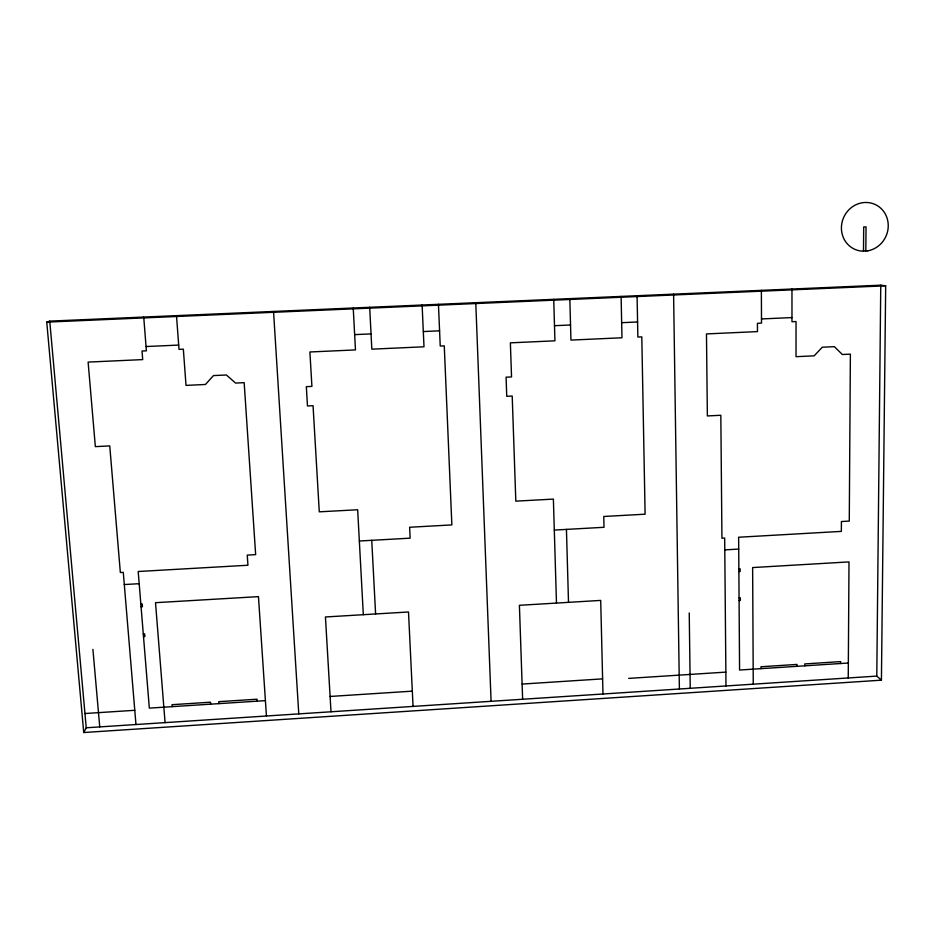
<?xml version="1.0" encoding="UTF-8"?>
<svg xmlns="http://www.w3.org/2000/svg" width="935" height="935" viewBox="0 0 935 935"><rect width="100%" height="100%" fill="white"/><g stroke="black" fill="none" stroke-linecap="round" stroke-linejoin="round"><path stroke-width="1.4" d="M797.006 666.328L797.006 664.423L760.973 666.749L760.985 668.654M804.766 665.825L804.766 663.92L840.623 661.606L840.612 663.511M848.244 677.969L849.003 561.9L752.628 567.568L753.259 684.175M863.496 251.153L863.695 226.948L866.032 226.854L865.833 251.048M881.424 680.177L876.785 676.098L880.758 285.187L49.742 321.126L46.75 322.119L83.729 732.526L881.424 680.177L885.679 285.806L880.758 285.187M83.729 732.526L86.23 727.781L49.742 321.126M265.411 700.631L149.331 708.122L138.193 571.507L247.939 565.243L247.249 555.109L255.652 554.63L244.164 382.66L235.573 383.069L226.387 374.993L213.46 375.589L205.443 384.484L186.018 385.395L183.342 349.164L179.006 349.363L176.493 315.644M330.102 696.458L412.323 691.152M522.116 684.069L602.607 678.868M848.337 663.02L739.573 670.033L738.638 537.239L841.36 531.384L841.406 521.531L849.272 521.087L850.383 354.131L842.353 354.505L834.347 346.663L822.274 347.224L814.186 355.838L796.036 356.691L796.036 321.546L791.98 321.722L791.968 289.032M84.945 713.522L134.78 710.296M628.706 678.389L725.864 672.113M86.23 727.781L876.785 676.098M143.289 633.953L144.644 633.872L144.867 636.548L143.511 636.63M739.071 597.933L740.345 597.851L740.356 600.445L739.094 600.527M140.858 604.127L142.214 604.045L142.436 606.733L141.08 606.815M738.86 568.936L740.146 568.866L740.158 571.472L738.884 571.554M124.297 584.55L139.186 583.697M724.789 549.885L738.732 549.079M359.344 541.014L410.138 538.163L409.623 527.258L451.862 524.909L444.265 345.868L440.233 346.043L438.445 304.319M554.303 530.075L604.022 527.293L603.765 516.482L645.103 514.192L641.807 336.869L637.869 337.044L637.074 295.729M354.645 334.625L371.043 333.9M423.31 331.563L439.579 330.826M554.502 325.696L570.537 324.983M621.658 322.692L637.577 321.979M146.047 346.534L178.69 345.073M761.487 318.94L791.98 317.573M46.75 322.119L885.679 285.806M92.916 649.393L99.741 726.904M135.972 724.531L123.28 572.349L120.346 572.524L109.746 445.913L95.347 446.638L88.112 362.09L142.704 359.601L142.026 351.022L146.386 350.835L143.733 317.058M165.074 722.626L155.514 602.689L258.457 596.635L266.44 716M172.18 706.65L172.028 704.686L210.48 702.208L210.62 704.172M218.919 703.634L218.767 701.671L257.031 699.205L257.16 701.168M273.534 311.449L298.779 713.896M331.002 711.78L325.438 616.971L408.501 611.981L413.06 706.416M363.318 614.692L357.661 509.75L319.279 511.831L313.05 405.697L307.475 405.965L306.329 386.669L311.916 386.4L309.894 351.981L355.464 349.912L353.231 308.001M371.744 540.313L375.601 613.956M369.687 307.288L371.826 349.164L423.999 346.792L422.117 305.02M475.775 302.695L491.085 701.32M522.63 699.251L519.404 605.307L600.702 600.41L602.981 694.004M553.73 299.329L554.934 340.819L510.37 342.853L511.538 376.934L506.08 377.191L506.747 396.3L512.205 396.043L515.816 501.148L553.38 499.103L556.477 603.075M569.824 298.639L570.946 340.095L621.974 337.769L621.109 296.418M566.446 529.397L568.503 602.35M673.597 294.151L679.383 689.013M689.235 612.939L690.229 688.3M725.981 685.963L724.683 538.034L721.937 538.198L720.827 415.269L707.363 415.946L706.474 333.924L757.479 331.598L757.443 323.288L761.511 323.101L761.37 290.353M867.715 250.849L861.614 251.094A24.626 23.153 -65.1 0 1 845.17 214.559A24.626 23.153 -65.1 0 1 884.674 212.935A24.626 23.153 -65.1 0 1 867.715 250.849"/></g></svg>
